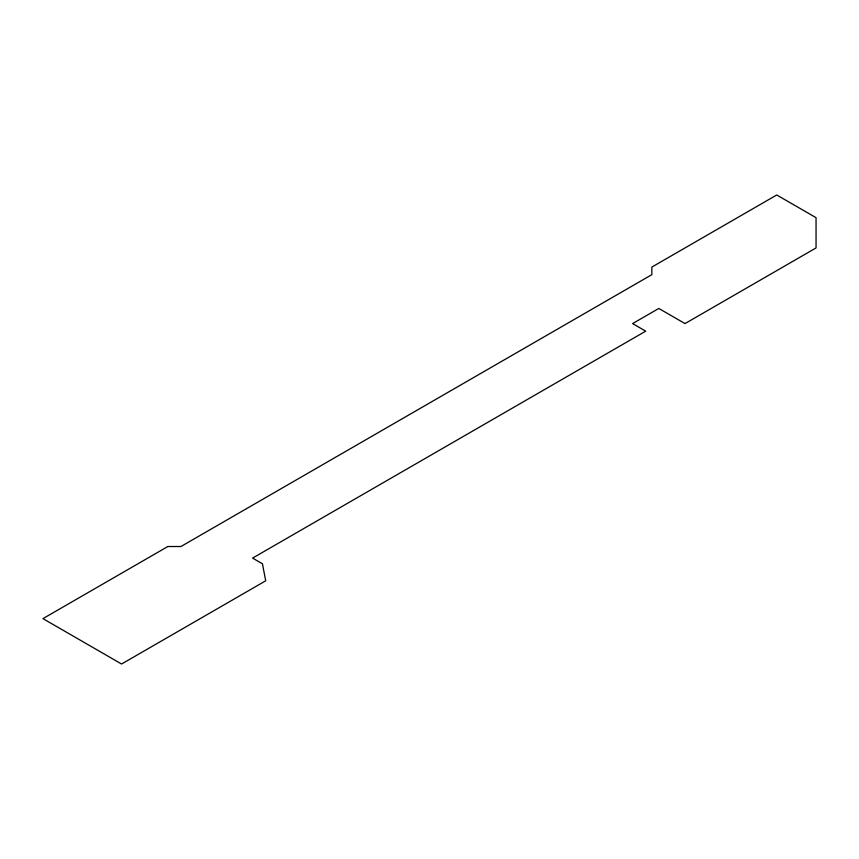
<?xml version="1.0" encoding="UTF-8"?>
<svg xmlns="http://www.w3.org/2000/svg" width="859" height="859" viewBox="0 0 859 859"><rect width="100%" height="100%" fill="white"/><g stroke="black" fill="none" stroke-linecap="round" stroke-linejoin="round"><path stroke-width="1.29" d="M167.849 546.517L42.95 618.63L121.57 664.018L265.71 580.802L262.435 563.783L252.6 558.103L645.71 331.155L632.6 323.585L658.81 308.456L685.02 323.585L816.05 247.94L816.05 217.671L776.74 194.982L651.841 267.085L651.841 274.655L180.948 546.517L167.849 546.517"/></g></svg>
